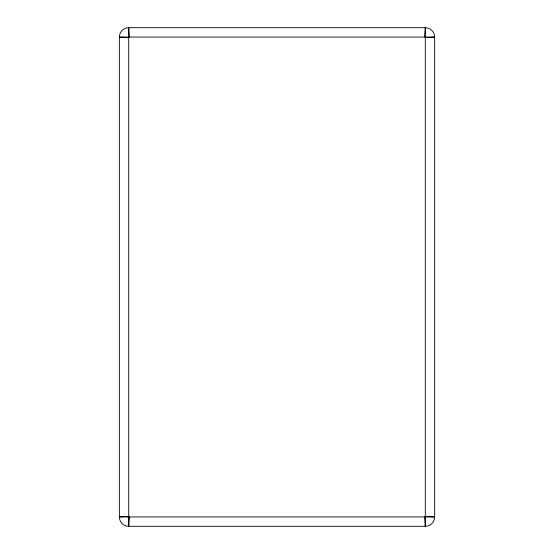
<?xml version="1.0" encoding="UTF-8"?>
<svg xmlns="http://www.w3.org/2000/svg" width="554" height="554" viewBox="0 0 554 554"><rect width="100%" height="100%" fill="white"/><g stroke="black" fill="none" stroke-linecap="round" stroke-linejoin="round"><path stroke-width="0.83" d="M128.708 518.163L129.241 518.163M127.482 516.411L127.482 516.944M128.708 37.056L128.667 37.665L119.352 37.056L119.352 516.944A9.356 9.356 0 0 0 128.708 526.3L425.292 526.3A9.356 9.356 0 0 0 434.648 516.944L434.648 37.056A9.356 9.356 0 0 0 425.292 27.7L128.708 27.7A9.356 9.356 0 0 0 119.352 37.056L434.648 37.056L425.334 37.665L425.292 37.056L424.683 37.014L425.292 27.7L425.292 526.3L424.683 516.986L425.292 516.944L425.334 516.335L434.648 516.944L119.352 516.944L128.667 516.335L128.708 516.944L129.317 516.986L128.708 526.3L128.708 27.7L129.317 37.014L128.708 37.056"/></g></svg>
